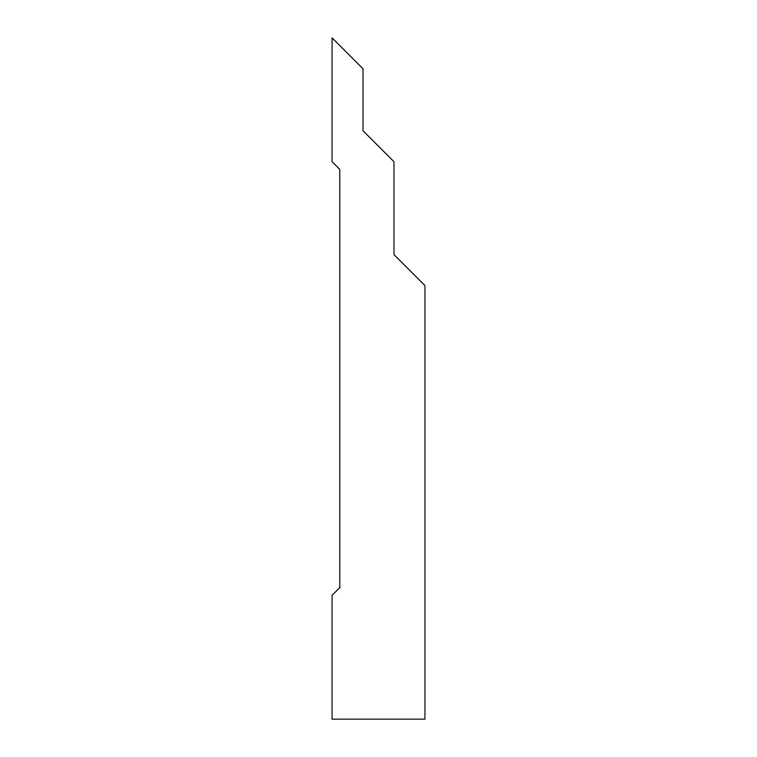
<?xml version="1.0" encoding="UTF-8"?>
<svg xmlns="http://www.w3.org/2000/svg" width="757" height="757" viewBox="0 0 757 757"><rect width="100%" height="100%" fill="white"/><g stroke="black" fill="none" stroke-linecap="round" stroke-linejoin="round"><path stroke-width="1.14" d="M339.789 587.583L332.049 595.324L332.049 719.15L424.951 719.15L424.951 285.597L393.981 254.626L393.981 161.724L363.019 130.753L363.019 68.821L332.049 37.85L332.049 161.676L339.789 169.417L339.789 587.583"/></g></svg>
